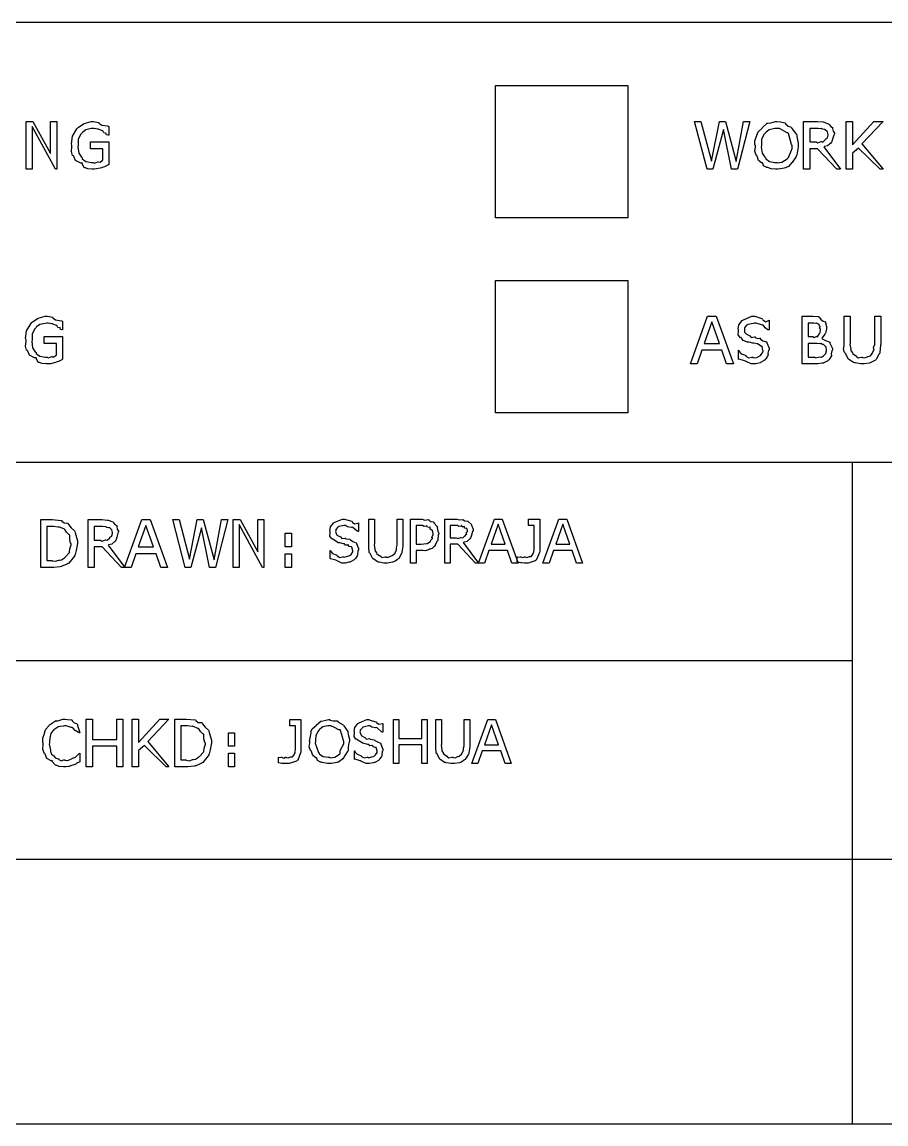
# Model space of a CAD drawing. Extents: x 0 to 23.4, y 0 to 16.5.
# Drawn here: x 20.355 to 21.632, y 2.824 to 4.452 of the extents above; entities that cross this region are included whole.
import ezdxf

# ---------------------------------------------------------------- set-up
doc = ezdxf.new("R2010")
doc.units = 0
doc.layers.get('0').update_dxf_attribs({"linetype": 'CONTINUOUS'})

msp = doc.modelspace()

# ---------------------------------------------------------------- linework, layer by layer
at = {"color": 0}
for points in [[(19.0161, 4.45242), (22.9271, 4.45242)], [(21.055, 4.16292), (21.055, 4.35846)], [(21.055, 4.35846), (21.2506, 4.35846)], [(21.2506, 4.35846), (21.2506, 4.16292)], [(21.2506, 4.16292), (21.055, 4.16292)], [(21.055, 4.07047), (21.2506, 4.07047)], [(21.055, 3.87489), (21.055, 4.07047)], [(21.2506, 4.07047), (21.2506, 3.87489)], [(21.2506, 3.87489), (21.055, 3.87489)], [(19.0161, 3.80181), (22.9271, 3.80181)], [(21.5822, 3.80181), (21.5822, 2.82406)], [(21.5822, 3.50846), (19.0161, 3.50846)], [(22.9271, 3.21511), (19.0161, 3.21511)], [(19.0161, 2.82406), (22.9271, 2.82406)]]:
    msp.add_lwpolyline(points, dxfattribs=at)
for points in [[(20.4067, 4.23497), (20.4046, 4.23497), (20.3704, 4.29812), (20.3704, 4.23497), (20.3614, 4.23497), (20.3614, 4.3055), (20.3712, 4.3055), (20.3976, 4.25797), (20.3976, 4.3055), (20.4067, 4.3055), (20.4067, 4.23497)], [(20.4835, 4.24214), (20.4821, 4.2411), (20.4774, 4.23861), (20.4736, 4.23753), (20.4726, 4.23714), (20.4708, 4.23665), (20.4654, 4.23525), (20.4621, 4.23497), (20.4611, 4.23497), (20.459, 4.23497), (20.4526, 4.23551), (20.449, 4.23682), (20.4481, 4.23714), (20.4471, 4.23736), (20.4444, 4.24311), (20.4449, 4.24387), (20.4422, 4.24387), (20.4346, 4.24767), (20.4318, 4.25364), (20.4314, 4.25472), (20.4301, 4.25532), (20.4283, 4.26124), (20.4292, 4.26807), (20.4292, 4.27035), (20.4285, 4.27246), (20.4301, 4.28396), (20.4363, 4.29443), (20.4376, 4.29596), (20.4387, 4.2971), (20.4474, 4.30246), (20.4576, 4.3055), (20.4611, 4.3055), (20.4611, 4.3055), (20.4685, 4.3041), (20.4689, 4.30376), (20.4688, 4.30296), (20.4731, 4.29997), (20.4815, 4.29883), (20.4835, 4.29812), (20.4835, 4.28532), (20.4828, 4.28532), (20.4824, 4.2851), (20.4803, 4.28569), (20.4794, 4.28825), (20.4792, 4.28857), (20.4787, 4.28831), (20.4763, 4.2889), (20.4749, 4.29161), (20.4746, 4.29183), (20.4729, 4.29199), (20.4686, 4.29411), (20.4681, 4.29422), (20.4669, 4.29411), (20.4618, 4.29531), (20.4603, 4.29531), (20.4575, 4.29492), (20.4496, 4.29303), (20.4451, 4.28971), (20.4442, 4.28857), (20.4424, 4.28657), (20.4385, 4.27935), (20.4383, 4.27279), (20.4383, 4.27056), (20.4379, 4.2679), (20.4392, 4.25879), (20.4432, 4.25282), (20.4442, 4.25168), (20.4443, 4.25032), (20.4499, 4.24631), (20.4578, 4.24496), (20.4604, 4.24496), (20.4604, 4.24496), (20.4625, 4.24393), (20.4672, 4.24571), (20.4678, 4.24582), (20.4678, 4.24567), (20.4707, 4.2455), (20.474, 4.24799), (20.4746, 4.24821), (20.4746, 4.26514), (20.4564, 4.26514), (20.4564, 4.27533), (20.4835, 4.27533), (20.4835, 4.24214)], [(21.4313, 4.3055), (21.4128, 4.23497), (21.404, 4.23497), (21.3924, 4.29357), (21.3765, 4.23497), (21.3681, 4.23497), (21.3496, 4.3055), (21.3589, 4.3055), (21.3746, 4.2469), (21.3861, 4.3055), (21.395, 4.3055), (21.411, 4.24625), (21.4217, 4.3055), (21.4313, 4.3055)], [(21.4929, 4.29639), (21.4932, 4.29514), (21.5001, 4.28624), (21.5006, 4.2851), (21.5008, 4.28331), (21.5028, 4.27344), (21.5028, 4.27013), (21.5025, 4.26818), (21.5007, 4.25629), (21.5003, 4.25515), (21.4999, 4.25358), (21.4938, 4.24507), (21.4929, 4.24431), (21.4919, 4.24289), (21.4883, 4.23899), (21.485, 4.23757), (21.484, 4.23714), (21.4821, 4.23665), (21.4764, 4.23525), (21.4724, 4.23497), (21.471, 4.23497), (21.4689, 4.23497), (21.4625, 4.23557), (21.4588, 4.23699), (21.4578, 4.23736), (21.4561, 4.23753), (21.4513, 4.24001), (21.4504, 4.24354), (21.4501, 4.24431), (21.4486, 4.24431), (21.4439, 4.24804), (21.4418, 4.25407), (21.4415, 4.25515), (21.4403, 4.25569), (21.4385, 4.26139), (21.4393, 4.26796), (21.4393, 4.27013), (21.4386, 4.27089), (21.4387, 4.27701), (21.4411, 4.28381), (21.4415, 4.28489), (21.4413, 4.28515), (21.4433, 4.2901), (21.4492, 4.29563), (21.4501, 4.29639), (21.4501, 4.29639), (21.4568, 4.30274), (21.4578, 4.30311), (21.4578, 4.30311), (21.4624, 4.30333), (21.4689, 4.3055), (21.471, 4.3055), (21.4711, 4.30544), (21.4763, 4.30479), (21.4831, 4.30354), (21.484, 4.30311), (21.484, 4.30203), (21.4876, 4.29867), (21.4924, 4.29715), (21.4929, 4.29639)], [(21.565, 4.23497), (21.56, 4.23497), (21.5314, 4.26514), (21.5199, 4.26514), (21.5199, 4.23497), (21.5107, 4.23497), (21.5107, 4.3055), (21.53, 4.3055), (21.531, 4.30544), (21.5397, 4.30479), (21.5404, 4.30464), (21.5404, 4.30464), (21.5475, 4.30219), (21.5481, 4.30181), (21.5482, 4.30078), (21.5507, 4.29785), (21.5536, 4.2966), (21.5539, 4.29596), (21.5535, 4.29508), (21.5542, 4.29139), (21.5561, 4.28831), (21.5561, 4.28728), (21.5551, 4.28549), (21.5535, 4.27935), (21.5526, 4.27593), (21.5519, 4.27512), (21.5507, 4.27349), (21.5458, 4.26942), (21.5417, 4.26839), (21.5404, 4.26796), (21.565, 4.23497)], [(21.6281, 4.23497), (21.6238, 4.23497), (21.5918, 4.26622), (21.5829, 4.25885), (21.5829, 4.23497), (21.5738, 4.23497), (21.5738, 4.3055), (21.5829, 4.3055), (21.5829, 4.27078), (21.6146, 4.3055), (21.6281, 4.3055), (21.5968, 4.27229), (21.6281, 4.23497)], [(21.4936, 4.27013), (21.4929, 4.27154), (21.4885, 4.28771), (21.4875, 4.28879), (21.4864, 4.2889), (21.4749, 4.29531), (21.471, 4.29531), (21.4682, 4.29492), (21.4599, 4.29308), (21.4553, 4.28988), (21.4543, 4.28879), (21.4525, 4.28678), (21.4486, 4.27935), (21.4485, 4.27246), (21.4485, 4.27013), (21.4481, 4.26753), (21.4494, 4.25846), (21.4535, 4.25256), (21.4546, 4.25146), (21.4546, 4.25017), (21.4603, 4.24625), (21.4683, 4.24496), (21.471, 4.24496), (21.4717, 4.24414), (21.4786, 4.24533), (21.4865, 4.25038), (21.4875, 4.25146), (21.4883, 4.25233), (21.4936, 4.26568), (21.4936, 4.27013)], [(21.5469, 4.2864), (21.5469, 4.2864), (21.5461, 4.29025), (21.5458, 4.29053), (21.5454, 4.29085), (21.5426, 4.29335), (21.5422, 4.29357), (21.5412, 4.29351), (21.5385, 4.29406), (21.5376, 4.29486), (21.5375, 4.29486), (21.5362, 4.2946), (21.5321, 4.29531), (21.5307, 4.29531), (21.5199, 4.29531), (21.5199, 4.27533), (21.5292, 4.27533), (21.5292, 4.27522), (21.5317, 4.27387), (21.5365, 4.27572), (21.5369, 4.27576), (21.5369, 4.27567), (21.5392, 4.27507), (21.5422, 4.27789), (21.5426, 4.27815), (21.5426, 4.27815), (21.5429, 4.27946), (21.5457, 4.28108), (21.5458, 4.28142), (21.5458, 4.28142), (21.5469, 4.28515), (21.5469, 4.2864)], [(20.4154, 3.95437), (20.414, 3.95335), (20.4092, 3.95085), (20.4056, 3.94976), (20.4046, 3.94938), (20.4028, 3.94889), (20.3974, 3.94749), (20.3942, 3.94721), (20.3931, 3.94721), (20.391, 3.94721), (20.3847, 3.94775), (20.3811, 3.94906), (20.3801, 3.94938), (20.379, 3.9496), (20.3762, 3.95535), (20.3767, 3.95611), (20.374, 3.95611), (20.3665, 3.9599), (20.3637, 3.96588), (20.3633, 3.96696), (20.3621, 3.96756), (20.3604, 3.97347), (20.3613, 3.98031), (20.3613, 3.98258), (20.3604, 3.98469), (20.3622, 3.99621), (20.3683, 4.00667), (20.3697, 4.00819), (20.3708, 4.00933), (20.3794, 4.01471), (20.3896, 4.01774), (20.3931, 4.01774), (20.3931, 4.01774), (20.4006, 4.01633), (20.401, 4.016), (20.4008, 4.01519), (20.405, 4.01221), (20.4135, 4.01107), (20.4154, 4.01036), (20.4154, 3.99756), (20.4149, 3.99756), (20.4144, 3.99735), (20.4124, 3.99794), (20.4115, 4.00049), (20.4111, 4.00082), (20.4108, 4.00054), (20.4082, 4.00114), (20.4068, 4.00385), (20.4064, 4.00407), (20.4049, 4.00424), (20.4006, 4.00635), (20.4, 4.00646), (20.3989, 4.00635), (20.3939, 4.00754), (20.3922, 4.00754), (20.3896, 4.00717), (20.3815, 4.00526), (20.3769, 4.00196), (20.376, 4.00082), (20.3742, 3.99881), (20.3703, 3.9916), (20.3701, 3.98503), (20.3701, 3.98281), (20.3697, 3.98014), (20.371, 3.97103), (20.375, 3.96506), (20.376, 3.96392), (20.3761, 3.96257), (20.3818, 3.95856), (20.3899, 3.95719), (20.3925, 3.95719), (20.3925, 3.95719), (20.3946, 3.95617), (20.3992, 3.95796), (20.3999, 3.95806), (20.3999, 3.9579), (20.4025, 3.95774), (20.4058, 3.96024), (20.4064, 3.96044), (20.4064, 3.97738), (20.3883, 3.97738), (20.3883, 3.98757), (20.4154, 3.98757), (20.4154, 3.95437)], [(21.4068, 3.94721), (21.3969, 3.94721), (21.39, 3.96739), (21.3601, 3.96739), (21.3532, 3.94721), (21.3433, 3.94721), (21.3688, 4.01774), (21.3814, 4.01774), (21.4068, 3.94721)], [(21.3864, 3.97738), (21.3749, 4.00928), (21.3637, 3.97738), (21.3864, 3.97738)], [(21.4596, 3.96783), (21.4589, 3.9669), (21.4576, 3.96311), (21.4581, 3.96067), (21.4579, 3.96001), (21.4571, 3.95876), (21.4546, 3.95481), (21.4539, 3.95361), (21.4536, 3.95329), (21.4525, 3.95231), (21.4469, 3.94906), (21.4463, 3.94874), (21.4446, 3.9484), (21.44, 3.94743), (21.4371, 3.94721), (21.4363, 3.94721), (21.4333, 3.94721), (21.4256, 3.95068), (21.4247, 3.95133), (21.4233, 3.95171), (21.4154, 3.95404), (21.4144, 3.95372), (21.4144, 3.96739), (21.415, 3.96739), (21.4149, 3.96615), (21.4185, 3.96224), (21.4242, 3.96024), (21.4251, 3.95979), (21.4254, 3.95871), (21.4299, 3.95628), (21.4343, 3.95719), (21.4358, 3.95719), (21.4367, 3.95643), (21.4415, 3.9566), (21.446, 3.95936), (21.4467, 3.95979), (21.4467, 3.95979), (21.4481, 3.96121), (21.4507, 3.96522), (21.4507, 3.96653), (21.4504, 3.96685), (21.4492, 3.97293), (21.4488, 3.97325), (21.4486, 3.97314), (21.4436, 3.97651), (21.4429, 3.97672), (21.4417, 3.97672), (21.4372, 3.97792), (21.4367, 3.97803), (21.4358, 3.97792), (21.4303, 3.97944), (21.4297, 3.97954), (21.4276, 3.97954), (21.4215, 3.98161), (21.4188, 3.98529), (21.4182, 3.98606), (21.4172, 3.986), (21.4138, 3.99013), (21.4144, 3.99621), (21.4144, 3.99821), (21.4138, 3.99881), (21.415, 4.00478), (21.4199, 4.01124), (21.421, 4.0121), (21.4219, 4.01226), (21.4339, 4.01774), (21.4379, 4.01774), (21.4386, 4.01768), (21.4489, 4.01417), (21.4499, 4.0134), (21.4504, 4.01215), (21.4547, 4.0095), (21.4589, 4.01124), (21.4596, 4.01167), (21.4596, 3.99756), (21.4592, 3.99756), (21.4578, 3.99756), (21.4536, 4.00043), (21.4508, 4.00429), (21.4499, 4.00472), (21.4486, 4.00504), (21.4407, 4.00754), (21.4382, 4.00754), (21.4367, 4.00717), (21.4282, 4.00558), (21.4275, 4.00515), (21.4261, 4.00461), (21.4233, 4.00049), (21.4233, 3.99908), (21.4231, 3.99794), (21.4233, 3.99408), (21.4249, 3.99278), (21.4251, 3.99235), (21.425, 3.99192), (21.4313, 3.98888), (21.4321, 3.98867), (21.4319, 3.98839), (21.4333, 3.98639), (21.4382, 3.98736), (21.439, 3.98714), (21.4392, 3.98639), (21.4425, 3.98469), (21.4461, 3.9854), (21.4467, 3.98519), (21.4465, 3.98432), (21.4506, 3.98144), (21.4558, 3.97982), (21.4564, 3.97911), (21.4561, 3.97814), (21.4596, 3.97043), (21.4596, 3.96783)], [(21.5536, 3.96761), (21.5526, 3.96658), (21.5515, 3.96224), (21.5521, 3.95958), (21.5518, 3.95893), (21.551, 3.95774), (21.5486, 3.95394), (21.5478, 3.9529), (21.5475, 3.95264), (21.5464, 3.95171), (21.5406, 3.94874), (21.5399, 3.94851), (21.5382, 3.94819), (21.5318, 3.94721), (21.5297, 3.94721), (21.5085, 3.94721), (21.5085, 4.01774), (21.5243, 4.01774), (21.5243, 4.01768), (21.5326, 4.01719), (21.5332, 4.01708), (21.5332, 4.01644), (21.5356, 4.01476), (21.5356, 4.01449), (21.5358, 4.01335), (21.5394, 4.01053), (21.5429, 4.00944), (21.5432, 4.00885), (21.5432, 4.00782), (21.5446, 4.00261), (21.5446, 4.00082), (21.5444, 3.99929), (21.5436, 3.99451), (21.5429, 3.99251), (21.5426, 3.99192), (21.5422, 3.99104), (21.5382, 3.98589), (21.5376, 3.9854), (21.5376, 3.98519), (21.5381, 3.9841), (21.5429, 3.98167), (21.5485, 3.97987), (21.5492, 3.97911), (21.5492, 3.97803), (21.5536, 3.97021), (21.5536, 3.96761)], [(21.5356, 3.99864), (21.5354, 3.99858), (21.5343, 3.99983), (21.535, 4.00271), (21.5349, 4.00299), (21.5343, 4.00319), (21.5335, 4.00564), (21.5333, 4.00581), (21.5325, 4.00581), (21.5297, 4.00732), (21.5294, 4.00732), (21.5289, 4.007), (21.5257, 4.00754), (21.5247, 4.00754), (21.5174, 4.00754), (21.5174, 3.98757), (21.5251, 3.98757), (21.525, 3.98742), (21.5261, 3.98611), (21.5293, 3.98796), (21.5297, 3.98801), (21.5297, 3.98779), (21.531, 3.98703), (21.5326, 3.98953), (21.5329, 3.98975), (21.5328, 3.98986), (21.5347, 3.99311), (21.5349, 3.99343), (21.5349, 3.99343), (21.5356, 3.99735), (21.5356, 3.99864)], [(21.6249, 3.97629), (21.6243, 3.97499), (21.6235, 3.96425), (21.6232, 3.96326), (21.6224, 3.96218), (21.6183, 3.95458), (21.6178, 3.95394), (21.6171, 3.95281), (21.6099, 3.94906), (21.609, 3.94874), (21.6078, 3.94835), (21.6003, 3.94721), (21.5978, 3.94721), (21.5949, 3.94721), (21.5868, 3.94868), (21.5861, 3.94894), (21.5843, 3.94911), (21.5783, 3.9534), (21.5778, 3.95394), (21.5769, 3.95404), (21.5724, 3.9624), (21.5722, 3.96326), (21.5711, 3.96397), (21.5697, 3.96897), (21.5707, 3.9745), (21.5707, 3.97629), (21.5707, 4.01774), (21.5796, 4.01774), (21.5796, 3.97738), (21.5792, 3.97629), (21.5803, 3.96924), (21.5804, 3.96869), (21.5801, 3.96756), (21.5829, 3.96349), (21.5832, 3.96306), (21.5831, 3.96272), (21.5883, 3.95899), (21.5889, 3.95871), (21.5888, 3.95839), (21.5912, 3.95617), (21.5961, 3.95719), (21.5978, 3.95719), (21.5978, 3.95687), (21.6014, 3.95628), (21.6058, 3.95828), (21.6064, 3.9585), (21.6065, 3.95833), (21.6093, 3.95899), (21.6119, 3.96257), (21.6124, 3.96306), (21.6121, 3.96317), (21.6149, 3.96837), (21.6149, 3.96892), (21.6147, 3.96892), (21.614, 3.97163), (21.6158, 3.97581), (21.6158, 3.97715), (21.6158, 4.01774), (21.6249, 4.01774), (21.6249, 3.97629)], [(21.5446, 3.96761), (21.5444, 3.96761), (21.5438, 3.97233), (21.5436, 3.9726), (21.5436, 3.9726), (21.5403, 3.97586), (21.5399, 3.97607), (21.5388, 3.97613), (21.536, 3.97715), (21.5356, 3.97715), (21.5344, 3.97706), (21.5306, 3.97738), (21.5293, 3.97738), (21.5174, 3.97738), (21.5174, 3.95719), (21.5272, 3.95719), (21.5281, 3.95638), (21.5347, 3.95757), (21.5353, 3.95763), (21.5353, 3.95763), (21.5372, 3.95714), (21.5401, 3.95936), (21.5406, 3.95958), (21.5406, 3.95958), (21.5407, 3.95958), (21.5435, 3.96257), (21.5436, 3.96283), (21.5435, 3.963), (21.5446, 3.96647), (21.5446, 3.96761)], [(20.4372, 3.68175), (20.4367, 3.67953), (20.4353, 3.67156), (20.434, 3.66547), (20.4333, 3.66417), (20.4324, 3.6626), (20.4244, 3.653), (20.4233, 3.65224), (20.4219, 3.65126), (20.4143, 3.64811), (20.4135, 3.64789), (20.4115, 3.64757), (20.4024, 3.6466), (20.3993, 3.6466), (20.3831, 3.6466), (20.3831, 3.71712), (20.399, 3.71712), (20.3997, 3.71707), (20.4131, 3.71588), (20.414, 3.7156), (20.414, 3.71485), (20.4176, 3.71213), (20.4228, 3.71192), (20.4233, 3.71149), (20.4239, 3.70996), (20.4282, 3.70503), (20.4329, 3.70079), (20.4336, 3.69954), (20.4339, 3.69738), (20.4372, 3.68565), (20.4372, 3.68175)], [(20.5072, 3.6466), (20.5022, 3.6466), (20.4736, 3.67676), (20.4618, 3.67676), (20.4618, 3.6466), (20.4529, 3.6466), (20.4529, 3.71712), (20.4722, 3.71712), (20.4732, 3.71707), (20.4819, 3.71642), (20.4826, 3.71625), (20.4826, 3.71625), (20.4897, 3.71382), (20.4903, 3.71343), (20.4904, 3.7124), (20.4929, 3.70947), (20.4956, 3.70822), (20.496, 3.70757), (20.4956, 3.70671), (20.4962, 3.70301), (20.4981, 3.69993), (20.4981, 3.69889), (20.4972, 3.6971), (20.4954, 3.69097), (20.4946, 3.68756), (20.494, 3.68674), (20.4928, 3.68517), (20.4881, 3.68104), (20.4839, 3.68001), (20.4826, 3.67958), (20.5072, 3.6466)], [(20.5703, 3.6466), (20.5606, 3.6466), (20.5536, 3.66678), (20.5236, 3.66678), (20.5167, 3.6466), (20.5069, 3.6466), (20.5322, 3.71712), (20.5449, 3.71712), (20.5703, 3.6466)], [(20.6594, 3.71712), (20.6411, 3.6466), (20.6325, 3.6466), (20.6208, 3.70518), (20.6049, 3.6466), (20.5965, 3.6466), (20.5781, 3.71712), (20.5874, 3.71712), (20.6029, 3.65853), (20.6144, 3.71712), (20.6233, 3.71712), (20.6394, 3.65788), (20.65, 3.71712), (20.6594, 3.71712)], [(20.7128, 3.6466), (20.7108, 3.6466), (20.6765, 3.70975), (20.6765, 3.6466), (20.6676, 3.6466), (20.6676, 3.71712), (20.6776, 3.71712), (20.7039, 3.6696), (20.7039, 3.71712), (20.7128, 3.71712), (20.7128, 3.6466)], [(20.8526, 3.67199), (20.8519, 3.67096), (20.8514, 3.66525), (20.8513, 3.66461), (20.8506, 3.66347), (20.8485, 3.65989), (20.8474, 3.6589), (20.8471, 3.65853), (20.8463, 3.65767), (20.8408, 3.65468), (20.8401, 3.6544), (20.8386, 3.65403), (20.8328, 3.65289), (20.8308, 3.65289), (20.8282, 3.65289), (20.821, 3.65614), (20.8201, 3.65679), (20.819, 3.65712), (20.8115, 3.65929), (20.8108, 3.65896), (20.8108, 3.67156), (20.8113, 3.67156), (20.8113, 3.67046), (20.8144, 3.66694), (20.8197, 3.66504), (20.8206, 3.66461), (20.821, 3.66357), (20.825, 3.66135), (20.829, 3.66222), (20.8304, 3.66222), (20.8314, 3.66146), (20.8399, 3.66407), (20.8406, 3.66439), (20.8406, 3.66439), (20.8419, 3.66575), (20.8443, 3.66949), (20.8443, 3.67068), (20.8442, 3.67111), (20.8428, 3.67665), (20.8425, 3.67697), (20.8417, 3.67671), (20.8388, 3.67746), (20.8376, 3.67985), (20.8371, 3.68001), (20.8365, 3.67947), (20.8333, 3.67914), (20.8318, 3.68126), (20.8312, 3.68132), (20.8306, 3.68137), (20.8253, 3.68272), (20.8247, 3.68283), (20.8228, 3.68294), (20.8146, 3.68821), (20.814, 3.68892), (20.8131, 3.68896), (20.8101, 3.69282), (20.8108, 3.69819), (20.8108, 3.69997), (20.8101, 3.70085), (20.8113, 3.70638), (20.8158, 3.71197), (20.8169, 3.71278), (20.8178, 3.71332), (20.8289, 3.71799), (20.8325, 3.71799), (20.8333, 3.71724), (20.8428, 3.71474), (20.8436, 3.71408), (20.8435, 3.71354), (20.8467, 3.71099), (20.8521, 3.71203), (20.8526, 3.71235), (20.8526, 3.69954), (20.8521, 3.69954), (20.8508, 3.69982), (20.8443, 3.70562), (20.8433, 3.70606), (20.8418, 3.70568), (20.8364, 3.7066), (20.8335, 3.70865), (20.8325, 3.70865), (20.8314, 3.70865), (20.8235, 3.70687), (20.8228, 3.70649), (20.8219, 3.70551), (20.8192, 3.70253), (20.819, 3.70128), (20.819, 3.70085), (20.8187, 3.69971), (20.8204, 3.69499), (20.8208, 3.69456), (20.8207, 3.69422), (20.8261, 3.69151), (20.8269, 3.69129), (20.8267, 3.69103), (20.8283, 3.68924), (20.8326, 3.68994), (20.8333, 3.68978), (20.8339, 3.68892), (20.84, 3.68821), (20.8406, 3.68804), (20.8407, 3.68718), (20.8444, 3.68485), (20.8492, 3.68306), (20.8497, 3.6824), (20.8497, 3.68164), (20.8526, 3.67443), (20.8526, 3.67199)], [(20.9183, 3.67979), (20.9181, 3.67785), (20.9175, 3.67182), (20.9169, 3.66872), (20.9168, 3.66786), (20.9164, 3.66694), (20.9122, 3.65978), (20.9115, 3.65918), (20.9104, 3.65831), (20.9067, 3.6556), (20.9044, 3.65468), (20.9037, 3.6544), (20.9028, 3.65403), (20.8956, 3.65289), (20.8931, 3.65289), (20.8904, 3.65289), (20.8832, 3.65419), (20.8825, 3.6544), (20.881, 3.65457), (20.8753, 3.65869), (20.8747, 3.65918), (20.874, 3.65924), (20.8699, 3.66683), (20.8697, 3.66764), (20.8686, 3.6684), (20.8682, 3.67697), (20.8682, 3.67979), (20.8682, 3.71799), (20.8764, 3.71799), (20.8764, 3.68088), (20.8761, 3.68001), (20.8769, 3.67318), (20.8771, 3.67264), (20.8769, 3.67171), (20.8793, 3.66803), (20.8797, 3.66764), (20.8794, 3.66721), (20.8844, 3.66379), (20.8851, 3.66351), (20.885, 3.66319), (20.8874, 3.66124), (20.8917, 3.66222), (20.8931, 3.66222), (20.8933, 3.66174), (20.8968, 3.6614), (20.9006, 3.66331), (20.9011, 3.66351), (20.9011, 3.66351), (20.9025, 3.6639), (20.9064, 3.66721), (20.9068, 3.66764), (20.9067, 3.66797), (20.909, 3.67236), (20.9092, 3.67285), (20.909, 3.67285), (20.9088, 3.67562), (20.91, 3.67925), (20.91, 3.68044), (20.91, 3.71799), (20.9183, 3.71799), (20.9183, 3.67979)], [(20.9715, 3.69564), (20.9707, 3.69472), (20.9701, 3.68707), (20.97, 3.68631), (20.969, 3.68517), (20.9662, 3.67969), (20.9658, 3.67914), (20.9651, 3.67779), (20.9617, 3.67421), (20.9586, 3.67361), (20.9578, 3.67329), (20.9564, 3.67253), (20.9515, 3.67117), (20.9476, 3.67156), (20.9463, 3.67156), (20.9378, 3.67156), (20.9378, 3.65289), (20.9296, 3.65289), (20.9296, 3.71799), (20.9469, 3.71799), (20.9469, 3.71772), (20.9507, 3.71653), (20.9558, 3.71712), (20.9565, 3.7169), (20.9565, 3.71625), (20.9594, 3.71446), (20.9633, 3.71386), (20.9639, 3.71343), (20.9643, 3.71257), (20.969, 3.70703), (20.9693, 3.70628), (20.9692, 3.70481), (20.97, 3.70008), (20.9715, 3.69678), (20.9715, 3.69564)], [(21.0303, 3.65289), (21.0257, 3.65289), (20.9993, 3.68088), (20.9883, 3.68088), (20.9883, 3.65289), (20.9801, 3.65289), (20.9801, 3.71799), (20.9979, 3.71799), (20.9979, 3.71772), (21.0017, 3.71664), (21.0068, 3.71744), (21.0075, 3.71733), (21.0075, 3.71685), (21.0101, 3.71528), (21.0142, 3.71506), (21.0146, 3.71474), (21.0151, 3.71392), (21.0197, 3.7099), (21.0201, 3.70931), (21.0199, 3.70871), (21.0221, 3.70318), (21.0221, 3.70128), (21.0213, 3.69965), (21.0199, 3.69428), (21.0187, 3.69075), (21.0181, 3.69), (21.0171, 3.68858), (21.0131, 3.685), (21.0088, 3.68371), (21.0076, 3.68326), (21.0303, 3.65289)], [(21.0886, 3.65289), (21.0796, 3.65289), (21.0732, 3.67156), (21.0454, 3.67156), (21.039, 3.65289), (21.03, 3.65289), (21.0536, 3.71799), (21.0651, 3.71799), (21.0886, 3.65289)], [(21.1207, 3.67046), (21.1203, 3.66878), (21.116, 3.65821), (21.1151, 3.65744), (21.114, 3.65631), (21.1035, 3.65289), (21.0999, 3.65289), (21.0983, 3.65289), (21.0943, 3.6531), (21.0936, 3.6531), (21.0925, 3.65315), (21.0878, 3.65408), (21.0874, 3.65419), (21.0874, 3.66222), (21.0878, 3.66222), (21.0879, 3.66178), (21.0917, 3.66222), (21.0929, 3.66222), (21.0929, 3.66194), (21.0953, 3.66108), (21.0981, 3.66222), (21.099, 3.66222), (21.099, 3.66217), (21.1017, 3.66124), (21.1057, 3.66276), (21.1061, 3.66287), (21.1061, 3.66282), (21.1079, 3.66271), (21.1101, 3.66521), (21.1103, 3.66547), (21.1103, 3.66547), (21.1101, 3.66558), (21.1119, 3.66883), (21.1121, 3.66917), (21.1118, 3.66922), (21.1125, 3.67329), (21.1125, 3.67458), (21.1125, 3.70865), (21.104, 3.70865), (21.104, 3.71799), (21.1207, 3.71799), (21.1207, 3.67046)], [(21.184, 3.65289), (21.1751, 3.65289), (21.1686, 3.67156), (21.1408, 3.67156), (21.1346, 3.65289), (21.1254, 3.65289), (21.149, 3.71799), (21.1606, 3.71799), (21.184, 3.65289)], [(20.4282, 3.68175), (20.4271, 3.68246), (20.4258, 3.68799), (20.426, 3.6939), (20.4256, 3.69476), (20.4243, 3.69515), (20.4211, 3.69874), (20.4188, 3.70258), (20.4179, 3.70301), (20.4172, 3.70335), (20.4107, 3.70594), (20.41, 3.70606), (20.4085, 3.70589), (20.4021, 3.70692), (20.4, 3.70692), (20.3919, 3.70692), (20.3919, 3.65657), (20.4, 3.65657), (20.4, 3.65636), (20.4042, 3.65554), (20.4099, 3.65733), (20.4106, 3.65744), (20.4106, 3.65744), (20.4138, 3.65756), (20.4182, 3.66069), (20.4189, 3.66114), (20.4193, 3.66157), (20.4254, 3.66829), (20.4258, 3.66917), (20.4256, 3.66922), (20.4262, 3.67383), (20.4282, 3.67979), (20.4282, 3.68175)], [(20.4892, 3.69803), (20.4892, 3.69803), (20.4883, 3.70188), (20.4881, 3.70215), (20.4876, 3.70247), (20.4849, 3.70497), (20.4844, 3.70518), (20.4835, 3.70514), (20.4807, 3.70568), (20.4799, 3.70649), (20.4797, 3.70649), (20.4785, 3.70622), (20.4743, 3.70692), (20.4729, 3.70692), (20.4618, 3.70692), (20.4618, 3.68696), (20.4714, 3.68696), (20.4714, 3.68685), (20.4739, 3.68549), (20.4786, 3.68733), (20.4792, 3.68739), (20.4792, 3.68728), (20.4814, 3.68668), (20.4844, 3.68951), (20.4849, 3.68978), (20.4849, 3.68978), (20.4851, 3.69108), (20.4879, 3.69271), (20.4881, 3.69303), (20.4881, 3.69303), (20.4892, 3.69678), (20.4892, 3.69803)], [(20.5499, 3.67676), (20.5383, 3.70865), (20.5272, 3.67676), (20.5499, 3.67676)], [(20.7535, 3.67676), (20.7444, 3.67676), (20.7444, 3.69694), (20.7535, 3.69694), (20.7535, 3.67676)], [(20.9631, 3.69542), (20.9629, 3.69596), (20.9619, 3.70128), (20.9617, 3.70171), (20.961, 3.70167), (20.9586, 3.70324), (20.9586, 3.70578), (20.9582, 3.70606), (20.9576, 3.70568), (20.9547, 3.70578), (20.9536, 3.7079), (20.9532, 3.70801), (20.9528, 3.70742), (20.9497, 3.70682), (20.9472, 3.70865), (20.9465, 3.70865), (20.9378, 3.70865), (20.9378, 3.68088), (20.9451, 3.68088), (20.9453, 3.68088), (20.9533, 3.68164), (20.9539, 3.68175), (20.954, 3.68186), (20.9589, 3.68468), (20.9593, 3.685), (20.9593, 3.685), (20.9596, 3.68685), (20.9619, 3.6894), (20.9621, 3.68978), (20.9621, 3.68978), (20.9611, 3.69135), (20.9631, 3.69444), (20.9631, 3.69542)], [(21.0136, 3.70042), (21.0136, 3.70042), (21.0126, 3.70389), (21.0125, 3.7041), (21.0119, 3.70389), (21.0096, 3.70449), (21.0094, 3.70682), (21.0092, 3.70692), (21.0086, 3.70649), (21.006, 3.70628), (21.0053, 3.70822), (21.0049, 3.70822), (21.0043, 3.70763), (21.0012, 3.70687), (20.9993, 3.70865), (20.9986, 3.70865), (20.9883, 3.70865), (20.9883, 3.69021), (20.9972, 3.69021), (20.9972, 3.69021), (20.9996, 3.68913), (21.0039, 3.6906), (21.0044, 3.69065), (21.0044, 3.69054), (21.0067, 3.69026), (21.0093, 3.6926), (21.0097, 3.69282), (21.0097, 3.69282), (21.0101, 3.69271), (21.0125, 3.69558), (21.0126, 3.69586), (21.0124, 3.69596), (21.0117, 3.69781), (21.0136, 3.69976), (21.0136, 3.70042)], [(21.0697, 3.68088), (21.059, 3.71039), (21.0489, 3.68088), (21.0697, 3.68088)], [(21.1651, 3.68088), (21.1546, 3.71039), (21.1443, 3.68088), (21.1651, 3.68088)], [(20.7535, 3.6466), (20.7444, 3.6466), (20.7444, 3.66678), (20.7535, 3.66678), (20.7535, 3.6466)], [(20.441, 3.35932), (20.4399, 3.35867), (20.4364, 3.3571), (20.4357, 3.35688), (20.4356, 3.35672), (20.4353, 3.35618), (20.4322, 3.35476), (20.4317, 3.35454), (20.4306, 3.35428), (20.4272, 3.35319), (20.426, 3.35271), (20.4256, 3.3526), (20.4246, 3.35243), (20.4203, 3.35194), (20.4189, 3.35194), (20.4167, 3.35194), (20.4103, 3.35243), (20.4068, 3.35357), (20.4058, 3.35389), (20.4049, 3.35411), (20.4001, 3.35986), (20.4003, 3.36062), (20.3982, 3.36062), (20.3919, 3.36431), (20.3896, 3.37039), (20.3892, 3.37147), (20.3879, 3.37213), (20.386, 3.37804), (20.3868, 3.38488), (20.3868, 3.3871), (20.386, 3.38792), (20.3861, 3.39415), (20.3886, 3.40099), (20.3889, 3.40207), (20.3886, 3.4024), (20.3904, 3.40722), (20.3949, 3.4126), (20.3957, 3.41336), (20.396, 3.41363), (20.4047, 3.41971), (20.4057, 3.42008), (20.4067, 3.41943), (20.4158, 3.42247), (20.4189, 3.42247), (20.4189, 3.42247), (20.4224, 3.42193), (20.4285, 3.42106), (20.4293, 3.42074), (20.4293, 3.41976), (20.4325, 3.41694), (20.4364, 3.41581), (20.4367, 3.4151), (20.441, 3.40229), (20.4404, 3.40229), (20.4389, 3.40246), (20.434, 3.40571), (20.4304, 3.4095), (20.4296, 3.40989), (20.4278, 3.4101), (20.4207, 3.41228), (20.4182, 3.41228), (20.4167, 3.41194), (20.4118, 3.41129), (20.4097, 3.41103), (20.4092, 3.41075), (20.4082, 3.41026), (20.4026, 3.40657), (20.4022, 3.40597), (20.4011, 3.40479), (20.3981, 3.40093), (20.3976, 3.39887), (20.3974, 3.39817), (20.3967, 3.39703), (20.3958, 3.3896), (20.3958, 3.3871), (20.3956, 3.38542), (20.3974, 3.37663), (20.3976, 3.37582), (20.3975, 3.37451), (20.399, 3.37028), (20.4019, 3.36871), (20.4024, 3.36822), (20.4022, 3.36783), (20.4044, 3.36513), (20.4089, 3.36372), (20.4096, 3.36344), (20.4097, 3.36262), (20.4133, 3.36089), (20.4172, 3.36193), (20.4185, 3.36193), (20.4185, 3.36187), (20.4229, 3.36133), (20.4293, 3.3641), (20.4301, 3.36453), (20.4301, 3.36453), (20.4342, 3.36615), (20.4397, 3.37131), (20.4406, 3.37213), (20.441, 3.37213), (20.441, 3.35932)], [(20.5044, 3.35194), (20.4956, 3.35194), (20.4956, 3.38211), (20.4593, 3.38211), (20.4593, 3.35194), (20.4501, 3.35194), (20.4501, 3.42247), (20.4593, 3.42247), (20.4593, 3.39231), (20.4956, 3.39231), (20.4956, 3.42247), (20.5044, 3.42247), (20.5044, 3.35194)], [(20.5725, 3.35194), (20.5682, 3.35194), (20.5362, 3.38319), (20.5274, 3.37582), (20.5274, 3.35194), (20.5183, 3.35194), (20.5183, 3.42247), (20.5274, 3.42247), (20.5274, 3.38775), (20.559, 3.42247), (20.5725, 3.42247), (20.5412, 3.38926), (20.5725, 3.35194)], [(20.6354, 3.3871), (20.6347, 3.38488), (20.6335, 3.3769), (20.6322, 3.37082), (20.6315, 3.36951), (20.6306, 3.36794), (20.6225, 3.35835), (20.6215, 3.35758), (20.6201, 3.35661), (20.6125, 3.35346), (20.6115, 3.35325), (20.6096, 3.35292), (20.6004, 3.35194), (20.5975, 3.35194), (20.5811, 3.35194), (20.5811, 3.42247), (20.5972, 3.42247), (20.5978, 3.42242), (20.6113, 3.42122), (20.6122, 3.42096), (20.6121, 3.42019), (20.6158, 3.41749), (20.6208, 3.41726), (20.6215, 3.41683), (20.6219, 3.41531), (20.6262, 3.41037), (20.6311, 3.40614), (20.6317, 3.40489), (20.6319, 3.40272), (20.6354, 3.391), (20.6354, 3.3871)], [(20.7676, 3.37414), (20.7672, 3.37244), (20.7629, 3.36187), (20.7621, 3.36111), (20.7611, 3.35997), (20.7504, 3.35656), (20.7468, 3.35656), (20.7453, 3.35656), (20.7413, 3.35678), (20.7406, 3.35678), (20.7394, 3.35682), (20.7347, 3.35775), (20.7343, 3.35786), (20.7343, 3.36589), (20.7347, 3.36589), (20.7349, 3.36546), (20.7386, 3.36589), (20.7399, 3.36589), (20.7399, 3.36561), (20.7422, 3.36475), (20.745, 3.36589), (20.746, 3.36589), (20.746, 3.36583), (20.7486, 3.3649), (20.7528, 3.36643), (20.7532, 3.36654), (20.7532, 3.36649), (20.755, 3.36637), (20.7571, 3.36888), (20.7572, 3.36914), (20.7572, 3.36914), (20.7572, 3.36925), (20.7589, 3.3725), (20.759, 3.37283), (20.7588, 3.37289), (20.7594, 3.37696), (20.7594, 3.37825), (20.7594, 3.41233), (20.751, 3.41233), (20.751, 3.42165), (20.7676, 3.42165), (20.7676, 3.37414)], [(20.8304, 3.41342), (20.831, 3.4126), (20.8369, 3.40403), (20.8374, 3.403), (20.8368, 3.40158), (20.8394, 3.39225), (20.8394, 3.38911), (20.8385, 3.38747), (20.8375, 3.38124), (20.8376, 3.37631), (20.8374, 3.37522), (20.8361, 3.37381), (20.8311, 3.36589), (20.8304, 3.36524), (20.8296, 3.36376), (20.8229, 3.35889), (20.8221, 3.35851), (20.8206, 3.35801), (20.8128, 3.35656), (20.8101, 3.35656), (20.8071, 3.35656), (20.7989, 3.3584), (20.7981, 3.35872), (20.7964, 3.35889), (20.7919, 3.36117), (20.7911, 3.36453), (20.7908, 3.36524), (20.7894, 3.36518), (20.7853, 3.3686), (20.7832, 3.37424), (20.7828, 3.37522), (20.7817, 3.37582), (20.78, 3.38112), (20.7808, 3.38715), (20.7808, 3.38911), (20.7801, 3.38997), (20.7825, 3.40181), (20.7828, 3.40278), (20.7824, 3.40332), (20.7844, 3.40793), (20.7899, 3.41265), (20.7908, 3.41342), (20.7907, 3.41396), (20.7971, 3.41917), (20.7981, 3.41949), (20.7981, 3.41949), (20.8024, 3.42019), (20.8082, 3.42165), (20.8101, 3.42165), (20.8104, 3.4209), (20.8153, 3.41992), (20.8213, 3.41986), (20.8221, 3.41949), (20.8224, 3.41851), (20.8299, 3.41407), (20.8304, 3.41342)], [(20.8888, 3.37565), (20.8879, 3.37463), (20.8874, 3.36893), (20.8872, 3.36828), (20.8865, 3.36714), (20.8844, 3.36356), (20.8835, 3.36257), (20.8831, 3.36219), (20.8824, 3.36133), (20.8768, 3.35835), (20.8761, 3.35807), (20.8746, 3.35769), (20.8688, 3.35656), (20.8668, 3.35656), (20.8642, 3.35656), (20.8569, 3.35981), (20.8561, 3.36046), (20.8551, 3.36079), (20.8476, 3.36296), (20.8468, 3.36262), (20.8468, 3.37522), (20.8472, 3.37522), (20.8472, 3.37414), (20.8506, 3.37061), (20.8557, 3.36871), (20.8567, 3.36828), (20.8569, 3.36724), (20.8611, 3.36501), (20.865, 3.36589), (20.8664, 3.36589), (20.8674, 3.36513), (20.876, 3.36774), (20.8765, 3.36806), (20.8765, 3.36806), (20.8779, 3.36942), (20.8803, 3.37315), (20.8803, 3.37435), (20.8803, 3.37478), (20.8788, 3.38032), (20.8785, 3.38064), (20.8778, 3.38037), (20.8747, 3.38112), (20.8736, 3.38351), (20.8731, 3.38368), (20.8725, 3.38314), (20.8694, 3.38282), (20.8678, 3.38493), (20.8672, 3.38499), (20.8667, 3.38504), (20.8613, 3.38639), (20.8607, 3.3865), (20.8589, 3.38661), (20.8507, 3.39187), (20.8501, 3.39258), (20.849, 3.39264), (20.8463, 3.39649), (20.8468, 3.40186), (20.8468, 3.40365), (20.8461, 3.40451), (20.8472, 3.41004), (20.8519, 3.41564), (20.8529, 3.41644), (20.8539, 3.41699), (20.8649, 3.42165), (20.8686, 3.42165), (20.8693, 3.4209), (20.8785, 3.4184), (20.8794, 3.41775), (20.8792, 3.41721), (20.8826, 3.41465), (20.8881, 3.41569), (20.8888, 3.41601), (20.8888, 3.40321), (20.8881, 3.40321), (20.8868, 3.40349), (20.8803, 3.40929), (20.8794, 3.40972), (20.8778, 3.40935), (20.8724, 3.41026), (20.8694, 3.41233), (20.8686, 3.41233), (20.8674, 3.41233), (20.8594, 3.41054), (20.8587, 3.41015), (20.8579, 3.40918), (20.8551, 3.40619), (20.8551, 3.40494), (20.8551, 3.40451), (20.8549, 3.40338), (20.8565, 3.39865), (20.8568, 3.39822), (20.8567, 3.39789), (20.8621, 3.39518), (20.8629, 3.39497), (20.8628, 3.39469), (20.8643, 3.3929), (20.8688, 3.39361), (20.8694, 3.39344), (20.8699, 3.39258), (20.8761, 3.39187), (20.8765, 3.39171), (20.8767, 3.39085), (20.8806, 3.38851), (20.8851, 3.38672), (20.8857, 3.38607), (20.8857, 3.38531), (20.8888, 3.3781), (20.8888, 3.37565)], [(20.9543, 3.35656), (20.9461, 3.35656), (20.9461, 3.38456), (20.9125, 3.38456), (20.9125, 3.35656), (20.9042, 3.35656), (20.9042, 3.42165), (20.9125, 3.42165), (20.9125, 3.39387), (20.9461, 3.39387), (20.9461, 3.42165), (20.9543, 3.42165), (20.9543, 3.35656)], [(21.0174, 3.38346), (21.0171, 3.38151), (21.0165, 3.37549), (21.016, 3.3724), (21.0158, 3.37153), (21.0154, 3.37061), (21.0111, 3.36344), (21.0106, 3.36285), (21.0094, 3.36199), (21.0057, 3.35926), (21.0035, 3.35835), (21.0028, 3.35807), (21.0018, 3.35769), (20.9946, 3.35656), (20.9921, 3.35656), (20.9894, 3.35656), (20.9822, 3.35786), (20.9815, 3.35807), (20.98, 3.35824), (20.9742, 3.36236), (20.9737, 3.36285), (20.9729, 3.3629), (20.9689, 3.3705), (20.9688, 3.37131), (20.9676, 3.37207), (20.9672, 3.38064), (20.9672, 3.38346), (20.9672, 3.42165), (20.9754, 3.42165), (20.9754, 3.38456), (20.9751, 3.38368), (20.976, 3.37685), (20.9761, 3.37631), (20.976, 3.37537), (20.9783, 3.37169), (20.9786, 3.37131), (20.9785, 3.37088), (20.9835, 3.36746), (20.9842, 3.36719), (20.984, 3.36686), (20.9864, 3.3649), (20.9907, 3.36589), (20.9921, 3.36589), (20.9924, 3.3654), (20.9958, 3.36507), (20.9996, 3.36697), (21.0001, 3.36719), (21.0001, 3.36719), (21.0015, 3.36757), (21.0053, 3.37088), (21.0056, 3.37131), (21.0054, 3.37164), (21.0081, 3.37603), (21.0082, 3.37651), (21.0081, 3.37651), (21.0078, 3.37929), (21.009, 3.38292), (21.009, 3.38411), (21.009, 3.42165), (21.0174, 3.42165), (21.0174, 3.38346)], [(21.0786, 3.35656), (21.0697, 3.35656), (21.0632, 3.37522), (21.0354, 3.37522), (21.0292, 3.35656), (21.0201, 3.35656), (21.0438, 3.42165), (21.0553, 3.42165), (21.0786, 3.35656)], [(20.6265, 3.3871), (20.6254, 3.38781), (20.6243, 3.39333), (20.6243, 3.39925), (20.6239, 3.40013), (20.6226, 3.4005), (20.6193, 3.40408), (20.6169, 3.40793), (20.6161, 3.40836), (20.6153, 3.40869), (20.6087, 3.41129), (20.6081, 3.4114), (20.6067, 3.41124), (20.6001, 3.41228), (20.5981, 3.41228), (20.5903, 3.41228), (20.5903, 3.36193), (20.5981, 3.36193), (20.5981, 3.36171), (20.6022, 3.36089), (20.6079, 3.36268), (20.6087, 3.36279), (20.6087, 3.36279), (20.6119, 3.3629), (20.6164, 3.36604), (20.6169, 3.36649), (20.6175, 3.36692), (20.6238, 3.37364), (20.6242, 3.37451), (20.6239, 3.37457), (20.6246, 3.37918), (20.6265, 3.38514), (20.6265, 3.3871)], [(20.831, 3.38911), (20.8307, 3.39063), (20.8263, 3.40528), (20.8254, 3.40625), (20.8235, 3.40662), (20.8172, 3.40983), (20.8119, 3.41233), (20.8101, 3.41233), (20.8076, 3.41233), (20.8, 3.41075), (20.7954, 3.40728), (20.7946, 3.40625), (20.7929, 3.40462), (20.7894, 3.398), (20.7892, 3.39133), (20.7892, 3.38911), (20.7889, 3.38683), (20.7938, 3.37278), (20.7947, 3.37175), (20.795, 3.37067), (20.8004, 3.36719), (20.8078, 3.36589), (20.8101, 3.36589), (20.811, 3.36513), (20.8175, 3.36621), (20.8244, 3.37076), (20.8254, 3.37175), (20.8254, 3.37608), (20.831, 3.38585), (20.831, 3.38911)], [(21.0597, 3.38456), (21.0492, 3.41407), (21.0389, 3.38456), (21.0597, 3.38456)], [(20.6692, 3.38211), (20.6603, 3.38211), (20.6603, 3.40229), (20.6692, 3.40229), (20.6692, 3.38211)], [(20.6692, 3.35194), (20.6603, 3.35194), (20.6603, 3.37213), (20.6692, 3.37213), (20.6692, 3.35194)]]:
    msp.add_lwpolyline(points, close=True, dxfattribs=at)

doc.saveas('drawing.dxf')
